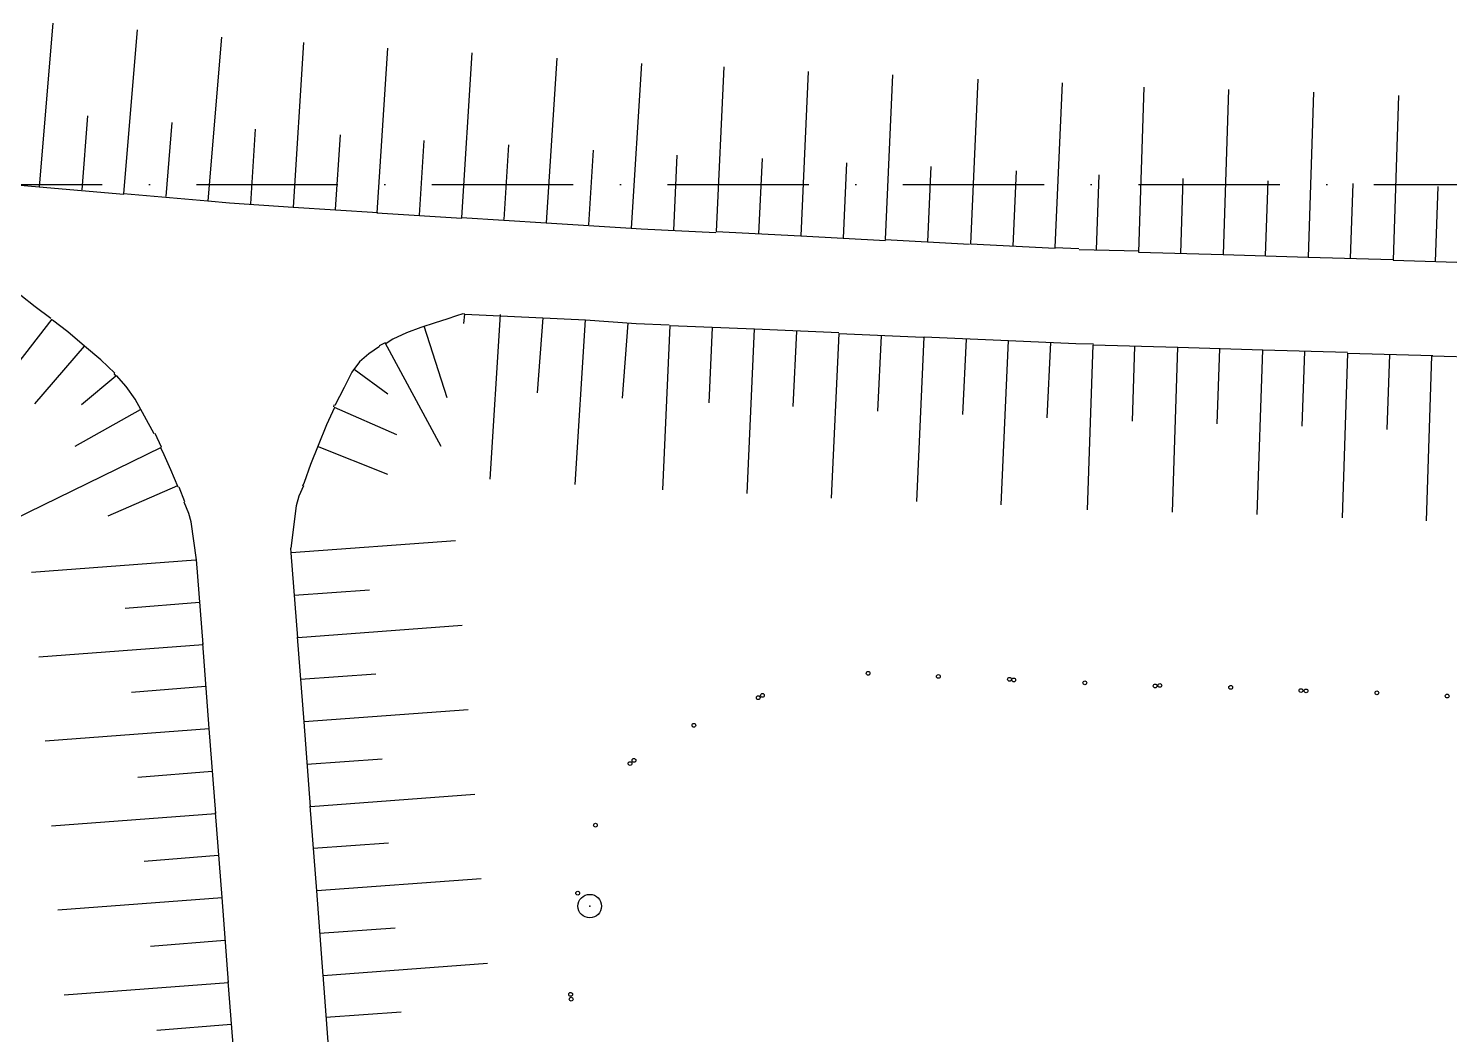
# Model space of a CAD drawing. Header units: millimetres. Extents: x 1353783 to 6492029790, y -7276956 to -512500.
# Drawn here: x 9978106 to 9981124, y -2852387 to -2850250 of the extents above; entities that cross this region are included whole.
import ezdxf

# ---------------------------------------------------------------- set-up
doc = ezdxf.new("R2010")
doc.units = ezdxf.units.MM
doc.linetypes.add('482 Границы районов', pattern=[5, 3, -1, 0, -1])
doc.linetypes.add('CONTI', pattern=[0])
for name, color, linetype in [('PI_DTUNKNOWN', 250, 'CONTI'), ('SIT_LРЕЛЬЕФ', 7, 'CONTI'), ('РЕЛЬЕФ', 7, 'CONTI')]:
    doc.layers.add(name, color=color, linetype=linetype)
doc.layers.add('ГП-Граница учасика ИЖС', color=3, linetype='Continuous', lineweight=5)

# ---------------------------------------------------------------- blocks, each defined once
blk = doc.blocks.new('оо')
at = {"layer": 'PI_DTUNKNOWN', "color": 9, "true_color": 0xc7c8ca}
blk.add_circle((222792.533, -3431821.582), 0.125, dxfattribs=at)
blk.add_point((222792.533, -3431821.582), dxfattribs=at)
at = {"layer": 'SIT_LРЕЛЬЕФ', "color": 9, "true_color": 0xc7c8ca}
for p, q in [((222789.973, -3431810.912), (222789.303, -3431812.522)), ((222790.803, -3431811.252), (222790.133, -3431812.862)), ((222791.633, -3431811.602), (222790.963, -3431813.212)), ((222792.443, -3431811.922), (222791.803, -3431813.552)), ((222790.023, -3431811.962), (222789.723, -3431812.692)), ((222788.473, -3431812.172), (222789.303, -3431812.522)), ((222790.853, -3431812.302), (222790.553, -3431813.032)), ((222793.273, -3431812.252), (222792.633, -3431813.882)), ((222789.303, -3431812.522), (222790.133, -3431812.872)), ((222791.673, -3431812.642), (222791.383, -3431813.382)), ((222794.113, -3431812.572), (222793.473, -3431814.202)), ((222790.133, -3431812.862), (222790.963, -3431813.212)), ((222792.513, -3431812.972), (222792.223, -3431813.712)), ((222794.953, -3431812.902), (222794.313, -3431814.532)), ((222790.963, -3431813.212), (222791.173, -3431813.302)), ((222795.793, -3431813.232), (222795.153, -3431814.862)), ((222791.173, -3431813.302), (222791.803, -3431813.552)), ((222793.343, -3431813.302), (222793.053, -3431814.042)), ((222788.873, -3431813.722), (222788.763, -3431813.562)), ((222791.803, -3431813.552), (222792.643, -3431813.882)), ((222796.613, -3431813.532), (222796.003, -3431815.172)), ((222788.993, -3431813.892), (222788.873, -3431813.722)), ((222794.183, -3431813.622), (222793.893, -3431814.362)), ((222787.563, -3431814.892), (222789.003, -3431813.902)), ((222792.633, -3431813.882), (222793.473, -3431814.212)), ((222797.453, -3431813.852), (222796.843, -3431815.492)), ((222789.123, -3431814.082), (222789.003, -3431813.912)), ((222795.023, -3431813.952), (222794.733, -3431814.692)), ((222789.243, -3431814.282), (222789.123, -3431814.082)), ((222793.473, -3431814.202), (222794.313, -3431814.532)), ((222798.293, -3431814.162), (222797.683, -3431815.802)), ((222788.553, -3431814.702), (222789.243, -3431814.282)), ((222789.363, -3431814.472), (222789.243, -3431814.282)), ((222795.853, -3431814.272), (222795.573, -3431815.022)), ((222789.463, -3431814.652), (222789.363, -3431814.472)), ((222799.143, -3431814.482), (222798.533, -3431816.122)), ((222789.463, -3431814.682), (222789.453, -3431814.652)), ((222794.313, -3431814.532), (222795.153, -3431814.862)), ((222796.703, -3431814.582), (222796.423, -3431815.332)), ((222789.023, -3431814.862), (222789.463, -3431814.682)), ((222789.533, -3431814.822), (222789.473, -3431814.682)), ((222799.983, -3431814.792), (222799.373, -3431816.432)), ((222789.583, -3431814.982), (222789.533, -3431814.822)), ((222795.153, -3431814.862), (222795.253, -3431814.902)), ((222795.253, -3431814.902), (222795.993, -3431815.182)), ((222797.543, -3431814.902), (222797.263, -3431815.652)), ((222788.823, -3431815.262), (222789.603, -3431815.102)), ((222789.623, -3431815.182), (222789.583, -3431814.982)), ((222800.793, -3431815.102), (222800.203, -3431816.752)), ((222789.663, -3431815.392), (222789.623, -3431815.182)), ((222792.223, -3431815.242), (222792.093, -3431815.282)), ((222792.293, -3431815.222), (222792.223, -3431815.232)), ((222792.523, -3431816.452), (222792.293, -3431815.222)), ((222792.383, -3431815.212), (222792.303, -3431815.232)), ((222792.543, -3431815.192), (222792.383, -3431815.212)), ((222792.703, -3431815.182), (222792.543, -3431815.192)), ((222792.863, -3431815.182), (222792.703, -3431815.182)), ((222792.743, -3431815.982), (222792.743, -3431815.182)), ((222792.993, -3431815.182), (222792.863, -3431815.182)), ((222793.103, -3431815.182), (222792.993, -3431815.182)), ((222793.173, -3431815.182), (222793.103, -3431815.182)), ((222793.153, -3431815.282), (222793.193, -3431815.192)), ((222793.193, -3431815.192), (222793.173, -3431815.182)), ((222793.193, -3431815.192), (222794.393, -3431815.642)), ((222796.003, -3431815.172), (222796.843, -3431815.492)), ((222798.383, -3431815.212), (222798.103, -3431815.962)), ((222789.693, -3431815.552), (222789.673, -3431815.392)), ((222791.973, -3431815.332), (222791.863, -3431815.412)), ((222792.153, -3431815.752), (222791.893, -3431815.392)), ((222792.093, -3431815.282), (222791.973, -3431815.332)), ((222792.913, -3431816.942), (222793.553, -3431815.312)), ((222801.643, -3431815.402), (222801.053, -3431817.052)), ((222787.963, -3431815.802), (222789.693, -3431815.552)), ((222789.693, -3431815.602), (222789.683, -3431815.552)), ((222791.733, -3431815.542), (222791.583, -3431815.692)), ((222791.863, -3431815.412), (222791.733, -3431815.542)), ((222793.673, -3431816.222), (222793.973, -3431815.482)), ((222796.843, -3431815.492), (222797.683, -3431815.812)), ((222799.233, -3431815.532), (222798.953, -3431816.282)), ((222789.713, -3431815.812), (222789.693, -3431815.602)), ((222791.573, -3431815.712), (222791.433, -3431815.862)), ((222791.573, -3431815.682), (222791.563, -3431815.702)), ((222792.113, -3431816.192), (222791.573, -3431815.712)), ((222793.753, -3431817.272), (222794.393, -3431815.642)), ((222794.393, -3431815.642), (222794.893, -3431815.842)), ((222802.493, -3431815.702), (222801.903, -3431817.352)), ((222789.733, -3431816.012), (222789.713, -3431815.812)), ((222791.433, -3431815.862), (222791.283, -3431816.042)), ((222794.513, -3431816.552), (222794.813, -3431815.812)), ((222794.893, -3431815.842), (222795.223, -3431815.962)), ((222797.683, -3431815.802), (222798.523, -3431816.122)), ((222800.053, -3431815.842), (222799.783, -3431816.592)), ((222788.933, -3431816.072), (222789.733, -3431815.992)), ((222789.753, -3431816.182), (222789.743, -3431816.012)), ((222794.623, -3431817.612), (222795.233, -3431815.972)), ((222795.233, -3431815.972), (222796.073, -3431816.282)), ((222803.343, -3431816.012), (222802.753, -3431817.662)), ((222791.283, -3431816.042), (222791.143, -3431816.212)), ((222791.893, -3431816.562), (222791.273, -3431816.052)), ((222795.373, -3431816.882), (222795.653, -3431816.132)), ((222798.533, -3431816.122), (222799.373, -3431816.442)), ((222800.893, -3431816.152), (222800.623, -3431816.902)), ((222789.753, -3431816.312), (222789.743, -3431816.182)), ((222789.753, -3431816.402), (222789.753, -3431816.312)), ((222791.143, -3431816.212), (222791.023, -3431816.372)), ((222795.463, -3431817.922), (222796.073, -3431816.282)), ((222796.073, -3431816.282), (222796.913, -3431816.592)), ((222787.973, -3431816.392), (222789.673, -3431816.802)), ((222789.683, -3431816.804), (222789.753, -3431816.402)), ((222791.003, -3431816.402), (222790.923, -3431816.492)), ((222791.023, -3431816.372), (222790.993, -3431816.402)), ((222796.213, -3431817.192), (222796.493, -3431816.442)), ((222799.373, -3431816.432), (222799.613, -3431816.522)), ((222801.743, -3431816.452), (222801.473, -3431817.202)), ((222790.863, -3431816.582), (222790.673, -3431816.992)), ((222790.923, -3431816.492), (222790.863, -3431816.582)), ((222796.303, -3431818.242), (222796.913, -3431816.602)), ((222796.913, -3431816.602), (222797.753, -3431816.912)), ((222799.613, -3431816.532), (222800.213, -3431816.742)), ((222797.053, -3431817.512), (222797.333, -3431816.762)), ((222800.203, -3431816.752), (222801.053, -3431817.052)), ((222802.593, -3431816.752), (222802.323, -3431817.502)), ((222789.473, -3431817.682), (222789.683, -3431816.802)), ((222797.153, -3431818.552), (222797.763, -3431816.912)), ((222797.763, -3431816.912), (222798.603, -3431817.222)), ((222788.803, -3431817.062), (222789.573, -3431817.242)), ((222790.453, -3431817.922), (222790.663, -3431817.042)), ((222790.663, -3431817.042), (222790.673, -3431816.992)), ((222792.363, -3431817.452), (222790.663, -3431817.042)), ((222801.053, -3431817.052), (222801.903, -3431817.352)), ((222803.443, -3431817.062), (222803.173, -3431817.812)), ((222797.903, -3431817.822), (222798.183, -3431817.072)), ((222797.993, -3431818.862), (222798.603, -3431817.222)), ((222798.603, -3431817.222), (222799.273, -3431817.472)), ((222787.773, -3431817.272), (222789.473, -3431817.682)), ((222801.903, -3431817.352), (222802.753, -3431817.652)), ((222791.333, -3431817.672), (222790.553, -3431817.482)), ((222798.743, -3431818.132), (222799.023, -3431817.382)), ((222799.273, -3431817.472), (222799.453, -3431817.532)), ((222789.263, -3431818.552), (222789.473, -3431817.672)), ((222798.853, -3431819.192), (222799.443, -3431817.542)), ((222799.443, -3431817.542), (222800.293, -3431817.842)), ((222802.753, -3431817.662), (222803.603, -3431817.962)), ((222799.593, -3431818.442), (222799.863, -3431817.692)), ((222788.593, -3431817.932), (222789.363, -3431818.112)), ((222790.243, -3431818.792), (222790.453, -3431817.912)), ((222792.153, -3431818.332), (222790.453, -3431817.922)), ((222799.703, -3431819.492), (222800.293, -3431817.842)), ((222800.293, -3431817.842), (222801.143, -3431818.142)), ((222800.443, -3431818.742), (222800.713, -3431817.992)), ((222787.563, -3431818.142), (222789.263, -3431818.552)), ((222800.553, -3431819.792), (222801.143, -3431818.142)), ((222801.143, -3431818.142), (222801.993, -3431818.442)), ((222791.123, -3431818.542), (222790.343, -3431818.352)), ((222801.293, -3431819.042), (222801.563, -3431818.292)), ((222789.053, -3431819.432), (222789.263, -3431818.552)), ((222801.403, -3431820.102), (222801.993, -3431818.452)), ((222801.993, -3431818.452), (222802.843, -3431818.752)), ((222802.143, -3431819.352), (222802.413, -3431818.602)), ((222788.383, -3431818.812), (222789.153, -3431818.992)), ((222790.033, -3431819.672), (222790.243, -3431818.792)), ((222791.943, -3431819.202), (222790.243, -3431818.792)), ((222802.243, -3431820.402), (222802.833, -3431818.752)), ((222802.833, -3431818.752), (222803.683, -3431819.052)), ((222787.353, -3431819.022), (222789.053, -3431819.432)), ((222790.913, -3431819.422), (222790.133, -3431819.232)), ((222788.843, -3431820.302), (222789.053, -3431819.422)), ((222788.173, -3431819.682), (222788.943, -3431819.862)), ((222789.823, -3431820.542), (222790.033, -3431819.662)), ((222791.733, -3431820.082), (222790.033, -3431819.672)), ((222787.143, -3431819.892), (222788.843, -3431820.302)), ((222790.703, -3431820.292), (222789.923, -3431820.102)), ((222788.633, -3431821.182), (222788.843, -3431820.302)), ((222789.613, -3431821.422), (222789.823, -3431820.542)), ((222791.523, -3431820.952), (222789.823, -3431820.542)), ((222787.963, -3431820.562), (222788.733, -3431820.742)), ((222786.933, -3431820.772), (222788.633, -3431821.182)), ((222790.493, -3431821.172), (222789.713, -3431820.982)), ((222788.423, -3431822.052), (222788.633, -3431821.172)), ((222787.753, -3431821.432), (222788.523, -3431821.612)), ((222789.403, -3431822.292), (222789.613, -3431821.412)), ((222791.313, -3431821.832), (222789.613, -3431821.422)), ((222790.283, -3431822.042), (222789.503, -3431821.852))]:
    blk.add_line(p, q, dxfattribs=at)
for centre in [(222794.173, -3431820.092), (222794.913, -3431820.022), (222794.963, -3431820.012), (222793.453, -3431820.252), (222796.103, -3431820.132), (222793.403, -3431820.272), (222796.803, -3431820.392), (222797.513, -3431820.652), (222797.553, -3431820.672), (222792.853, -3431820.782), (222798.263, -3431820.932), (222798.963, -3431821.192), (222799.013, -3431821.202), (222792.453, -3431821.412), (222799.723, -3431821.452), (222800.423, -3431821.712), (222800.473, -3431821.732), (222801.183, -3431821.982), (222801.883, -3431822.242), (222792.043, -3431822.462), (222792.053, -3431822.412)]:
    blk.add_circle(centre, 0.02, dxfattribs=at)

msp = doc.modelspace()

# ---------------------------------------------------------------- linework, layer by layer
at = {"layer": 'ГП-Граница учасика ИЖС', "color": 94, "linetype": '482 Границы районов', "lineweight": 30, "ltscale": 100}
for points in [[(9978562.4, -2845601.7), (9977962.4, -2845601.7), (9977962.4, -2850581.7), (9984162.4, -2850581.7), (9984162.4, -2845601.7), (9981372.4, -2845601.7)], [(9980752.4, -2855913.5), (9977962.4, -2855455.1), (9977962.4, -2850581.7), (9984162.4, -2850581.7), (9984162.4, -2856302), (9983562.4, -2856289.7)]]:
    msp.add_lwpolyline(points, dxfattribs=at)

# ---------------------------------------------------------------- block references
at = {"layer": 'РЕЛЬЕФ', "color": 240, "lineweight": 30, "true_color": 0xed1f24, "xscale": 200.0000000000001, "yscale": 200.0000000000001, "zscale": 200.0000000000001, "rotation": 17.80578495452471}
msp.add_blockref('оо', (-242329121, 637008728.1), dxfattribs=at)

doc.saveas('drawing.dxf')
